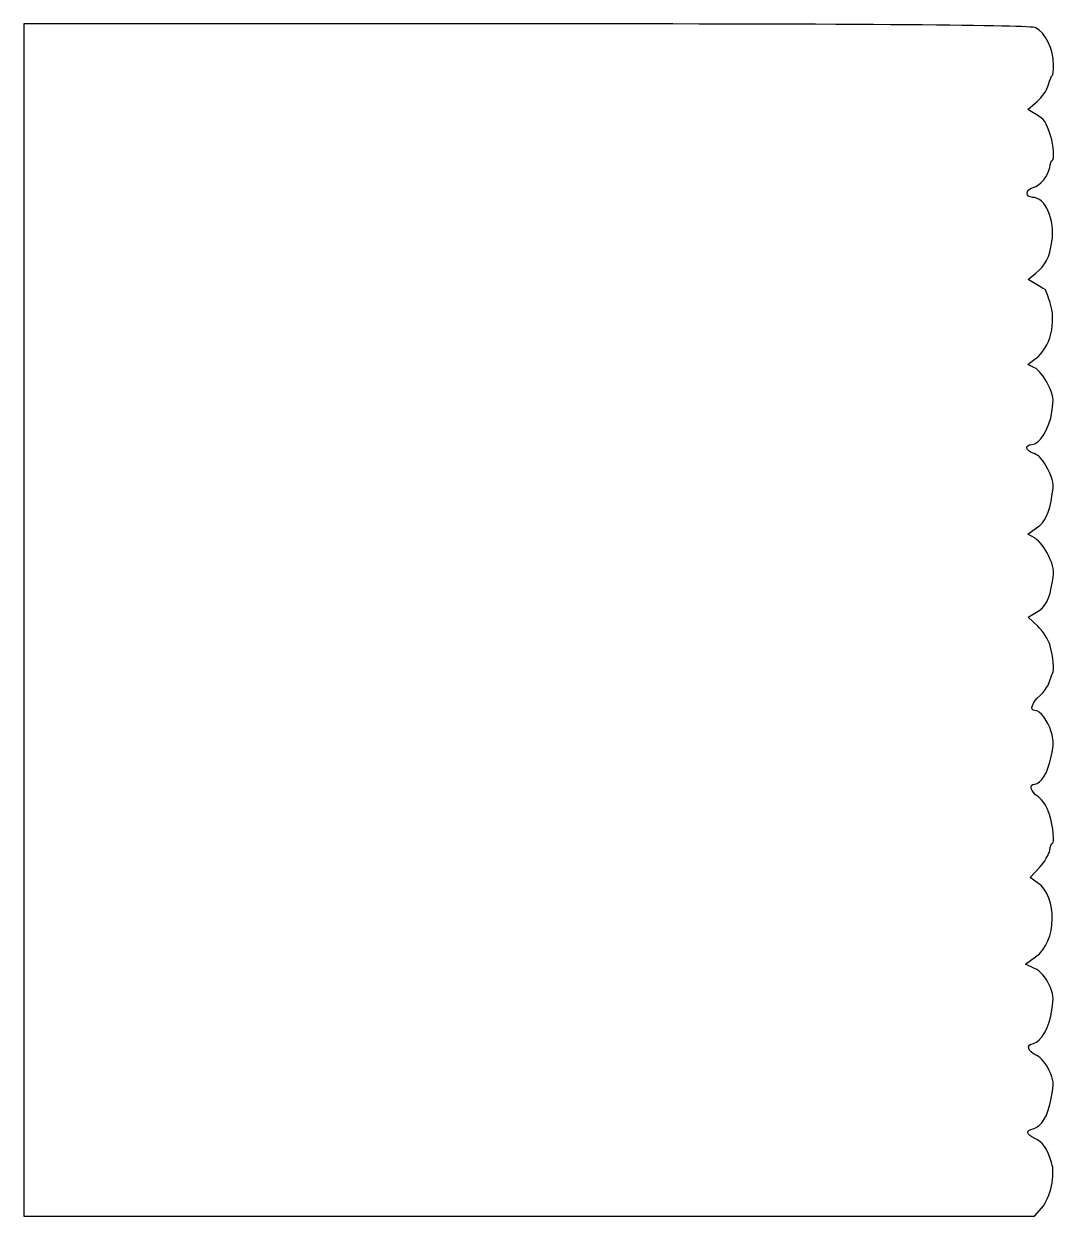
# Model space of a CAD drawing. Header units: centimetres. Extents: x -13.1 to 6.1, y -13 to 9.1.
import ezdxf

# ---------------------------------------------------------------- set-up
doc = ezdxf.new("R2010")
doc.units = ezdxf.units.CM
doc.header["$MEASUREMENT"] = 0
doc.layers.add('Layer 1', color=7, linetype='Continuous')

msp = doc.modelspace()

# ---------------------------------------------------------------- linework, layer by layer
at = {"layer": 'Layer 1'}
msp.add_open_spline([(-13.05152, -1.95319), (-13.05152, -1.95319), (-13.05152, 9.06009), (-13.05152, 9.06009), (-13.05152, 9.06009), (-13.05152, 9.06009), (-3.7756, 9.05971), (-3.7756, 9.05971), (-3.7756, 9.05971), (2.54094, 9.05945), (5.54807, 9.03664), (5.65001, 8.9882), (5.65001, 8.9882), (5.82741, 8.9039), (5.97856, 8.58924), (5.97856, 8.30425), (5.97856, 8.30425), (5.97856, 8.19487), (5.96799, 8.10538), (5.95507, 8.10538), (5.95507, 8.10538), (5.94215, 8.10538), (5.91148, 8.02991), (5.88692, 7.93767), (5.88692, 7.93767), (5.86236, 7.84543), (5.76648, 7.70381), (5.67385, 7.62295), (5.67385, 7.62295), (5.67385, 7.62295), (5.50544, 7.47594), (5.50544, 7.47594), (5.50544, 7.47594), (5.50544, 7.47594), (5.65831, 7.38602), (5.65831, 7.38602), (5.65831, 7.38602), (5.80787, 7.29804), (5.83422, 7.25827), (5.9272, 6.98019), (5.9272, 6.98019), (5.97791, 6.82853), (5.99596, 6.53693), (5.95464, 6.53693), (5.95464, 6.53693), (5.94003, 6.53693), (5.91918, 6.47868), (5.9083, 6.40749), (5.9083, 6.40749), (5.88474, 6.2533), (5.73468, 6.07309), (5.60072, 6.03811), (5.60072, 6.03811), (5.46056, 6.00151), (5.4502, 5.855), (5.58777, 5.855), (5.58777, 5.855), (5.82902, 5.855), (6.00907, 5.44487), (5.94761, 5.03533), (5.94761, 5.03533), (5.9034, 4.74069), (5.8322, 4.60163), (5.64968, 4.45344), (5.64968, 4.45344), (5.64968, 4.45344), (5.50739, 4.3379), (5.50739, 4.3379), (5.50739, 4.3379), (5.50739, 4.3379), (5.66327, 4.24506), (5.66327, 4.24506), (5.66327, 4.24506), (5.749, 4.194), (5.82186, 4.15175), (5.82518, 4.15119), (5.82518, 4.15119), (5.8285, 4.15062), (5.86554, 4.05043), (5.90751, 3.92853), (5.90751, 3.92853), (6.03967, 3.54467), (5.92169, 3.07756), (5.63981, 2.86868), (5.63981, 2.86868), (5.63981, 2.86868), (5.50032, 2.76531), (5.50032, 2.76531), (5.50032, 2.76531), (5.50032, 2.76531), (5.62735, 2.70676), (5.62735, 2.70676), (5.62735, 2.70676), (5.69722, 2.67456), (5.80705, 2.53887), (5.87143, 2.40522), (5.87143, 2.40522), (5.97884, 2.18224), (5.9852, 2.14009), (5.94861, 1.89344), (5.94861, 1.89344), (5.90272, 1.58409), (5.72035, 1.28602), (5.57697, 1.28602), (5.57697, 1.28602), (5.43211, 1.28602), (5.46075, 1.17112), (5.61821, 1.12057), (5.61821, 1.12057), (5.70846, 1.0916), (5.79649, 0.99234), (5.87326, 0.83296), (5.87326, 0.83296), (5.97432, 0.62316), (5.98563, 0.56002), (5.95524, 0.37521), (5.95524, 0.37521), (5.89289, -0.00388), (5.83132, -0.13653), (5.66408, -0.25199), (5.66408, -0.25199), (5.66408, -0.25199), (5.50032, -0.36504), (5.50032, -0.36504), (5.50032, -0.36504), (5.50032, -0.36504), (5.63603, -0.44308), (5.63603, -0.44308), (5.63603, -0.44308), (5.71067, -0.486), (5.82248, -0.62897), (5.88449, -0.76079), (5.88449, -0.76079), (5.98497, -0.97438), (5.99302, -1.02668), (5.95839, -1.2413), (5.95839, -1.2413), (5.90311, -1.58388), (5.83954, -1.70687), (5.66455, -1.8098), (5.66455, -1.8098), (5.66455, -1.8098), (5.511, -1.90013), (5.511, -1.90013), (5.511, -1.90013), (5.511, -1.90013), (5.68478, -2.06416), (5.68478, -2.06416), (5.68478, -2.06416), (5.78036, -2.15438), (5.88459, -2.31975), (5.9164, -2.43166), (5.9164, -2.43166), (5.975, -2.63784), (5.99503, -2.87974), (5.95865, -2.94199), (5.95865, -2.94199), (5.94769, -2.96074), (5.91943, -3.03586), (5.89584, -3.10891), (5.89584, -3.10891), (5.87226, -3.18196), (5.79665, -3.28936), (5.72783, -3.34759), (5.72783, -3.34759), (5.58304, -3.47009), (5.5298, -3.62393), (5.6322, -3.62393), (5.6322, -3.62393), (5.73128, -3.62393), (5.87005, -3.80587), (5.93507, -4.02103), (5.93507, -4.02103), (5.98227, -4.17722), (5.98251, -4.24626), (5.93664, -4.47459), (5.93664, -4.47459), (5.87923, -4.76035), (5.74527, -4.98379), (5.62985, -4.98629), (5.62985, -4.98629), (5.51457, -4.9888), (5.55102, -5.11587), (5.69695, -5.2202), (5.69695, -5.2202), (5.77798, -5.27813), (5.86204, -5.41061), (5.90305, -5.54504), (5.90305, -5.54504), (5.97354, -5.77606), (6.00281, -6.07891), (5.95464, -6.07891), (5.95464, -6.07891), (5.94003, -6.07891), (5.9191, -6.13765), (5.90813, -6.20945), (5.90813, -6.20945), (5.89716, -6.28125), (5.81091, -6.42345), (5.71646, -6.52547), (5.71646, -6.52547), (5.71646, -6.52547), (5.54474, -6.71095), (5.54474, -6.71095), (5.54474, -6.71095), (5.54474, -6.71095), (5.68396, -6.80596), (5.68396, -6.80596), (5.68396, -6.80596), (6.06328, -7.06484), (6.04093, -7.895), (5.64706, -8.17681), (5.64706, -8.17681), (5.64706, -8.17681), (5.46046, -8.31032), (5.46046, -8.31032), (5.46046, -8.31032), (5.46046, -8.31032), (5.6277, -8.38965), (5.6277, -8.38965), (5.6277, -8.38965), (5.73135, -8.43882), (5.83159, -8.5491), (5.89132, -8.6797), (5.89132, -8.6797), (5.97627, -8.86544), (5.98306, -8.92168), (5.94859, -9.15407), (5.94859, -9.15407), (5.90118, -9.47366), (5.75123, -9.74584), (5.60683, -9.7744), (5.60683, -9.7744), (5.46333, -9.80278), (5.49388, -9.9164), (5.6675, -10.00005), (5.6675, -10.00005), (5.74584, -10.03779), (5.84934, -10.1596), (5.89928, -10.27282), (5.89928, -10.27282), (5.98461, -10.46628), (5.98651, -10.49458), (5.93438, -10.7933), (5.93438, -10.7933), (5.87891, -11.11113), (5.76077, -11.3095), (5.60231, -11.35088), (5.60231, -11.35088), (5.45895, -11.38832), (5.4692, -11.4558), (5.62945, -11.52964), (5.62945, -11.52964), (5.78311, -11.60044), (5.85442, -11.70248), (5.94251, -11.97767), (5.94251, -11.97767), (6.01404, -12.20111), (5.92193, -12.62756), (5.76241, -12.81151), (5.76241, -12.81151), (5.76241, -12.81151), (5.62802, -12.96648), (5.62802, -12.96648), (5.62802, -12.96648), (5.62802, -12.96648), (-3.71175, -12.96648), (-3.71175, -12.96648), (-3.71175, -12.96648), (-3.71175, -12.96648), (-13.05152, -12.96648), (-13.05152, -12.96648), (-13.05152, -12.96648), (-13.05152, -12.96648), (-13.05152, -1.9532), (-13.05152, -1.9532), (-13.05152, -1.9532), (-13.05152, -1.9532), (-13.05152, -1.95319), (-13.05152, -1.95319)], degree=3, knots=[0, 0, 0, 0, 0.01408451, 0.01408451, 0.01408451, 0.01408451, 0.02816901, 0.02816901, 0.02816901, 0.02816901, 0.04225352, 0.04225352, 0.04225352, 0.04225352, 0.05633803, 0.05633803, 0.05633803, 0.05633803, 0.07042254, 0.07042254, 0.07042254, 0.07042254, 0.08450704, 0.08450704, 0.08450704, 0.08450704, 0.09859155, 0.09859155, 0.09859155, 0.09859155, 0.11267606, 0.11267606, 0.11267606, 0.11267606, 0.12676056, 0.12676056, 0.12676056, 0.12676056, 0.14084507, 0.14084507, 0.14084507, 0.14084507, 0.15492958, 0.15492958, 0.15492958, 0.15492958, 0.16901408, 0.16901408, 0.16901408, 0.16901408, 0.18309859, 0.18309859, 0.18309859, 0.18309859, 0.1971831, 0.1971831, 0.1971831, 0.1971831, 0.21126761, 0.21126761, 0.21126761, 0.21126761, 0.22535211, 0.22535211, 0.22535211, 0.22535211, 0.23943662, 0.23943662, 0.23943662, 0.23943662, 0.25352113, 0.25352113, 0.25352113, 0.25352113, 0.26760563, 0.26760563, 0.26760563, 0.26760563, 0.28169014, 0.28169014, 0.28169014, 0.28169014, 0.29577465, 0.29577465, 0.29577465, 0.29577465, 0.30985915, 0.30985915, 0.30985915, 0.30985915, 0.32394366, 0.32394366, 0.32394366, 0.32394366, 0.33802817, 0.33802817, 0.33802817, 0.33802817, 0.35211268, 0.35211268, 0.35211268, 0.35211268, 0.36619718, 0.36619718, 0.36619718, 0.36619718, 0.38028169, 0.38028169, 0.38028169, 0.38028169, 0.3943662, 0.3943662, 0.3943662, 0.3943662, 0.4084507, 0.4084507, 0.4084507, 0.4084507, 0.42253521, 0.42253521, 0.42253521, 0.42253521, 0.43661972, 0.43661972, 0.43661972, 0.43661972, 0.45070423, 0.45070423, 0.45070423, 0.45070423, 0.46478873, 0.46478873, 0.46478873, 0.46478873, 0.47887324, 0.47887324, 0.47887324, 0.47887324, 0.49295775, 0.49295775, 0.49295775, 0.49295775, 0.50704225, 0.50704225, 0.50704225, 0.50704225, 0.52112676, 0.52112676, 0.52112676, 0.52112676, 0.53521127, 0.53521127, 0.53521127, 0.53521127, 0.54929577, 0.54929577, 0.54929577, 0.54929577, 0.56338028, 0.56338028, 0.56338028, 0.56338028, 0.57746479, 0.57746479, 0.57746479, 0.57746479, 0.5915493, 0.5915493, 0.5915493, 0.5915493, 0.6056338, 0.6056338, 0.6056338, 0.6056338, 0.61971831, 0.61971831, 0.61971831, 0.61971831, 0.63380282, 0.63380282, 0.63380282, 0.63380282, 0.64788732, 0.64788732, 0.64788732, 0.64788732, 0.66197183, 0.66197183, 0.66197183, 0.66197183, 0.67605634, 0.67605634, 0.67605634, 0.67605634, 0.69014085, 0.69014085, 0.69014085, 0.69014085, 0.70422535, 0.70422535, 0.70422535, 0.70422535, 0.71830986, 0.71830986, 0.71830986, 0.71830986, 0.73239437, 0.73239437, 0.73239437, 0.73239437, 0.74647887, 0.74647887, 0.74647887, 0.74647887, 0.76056338, 0.76056338, 0.76056338, 0.76056338, 0.77464789, 0.77464789, 0.77464789, 0.77464789, 0.78873239, 0.78873239, 0.78873239, 0.78873239, 0.8028169, 0.8028169, 0.8028169, 0.8028169, 0.81690141, 0.81690141, 0.81690141, 0.81690141, 0.83098592, 0.83098592, 0.83098592, 0.83098592, 0.84507042, 0.84507042, 0.84507042, 0.84507042, 0.85915493, 0.85915493, 0.85915493, 0.85915493, 0.87323944, 0.87323944, 0.87323944, 0.87323944, 0.88732394, 0.88732394, 0.88732394, 0.88732394, 0.90140845, 0.90140845, 0.90140845, 0.90140845, 0.91549296, 0.91549296, 0.91549296, 0.91549296, 0.92957746, 0.92957746, 0.92957746, 0.92957746, 0.94366197, 0.94366197, 0.94366197, 0.94366197, 0.95774648, 0.95774648, 0.95774648, 0.95774648, 0.97183099, 0.97183099, 0.97183099, 0.97183099, 1, 1, 1, 1], dxfattribs=at)

doc.saveas('drawing.dxf')
